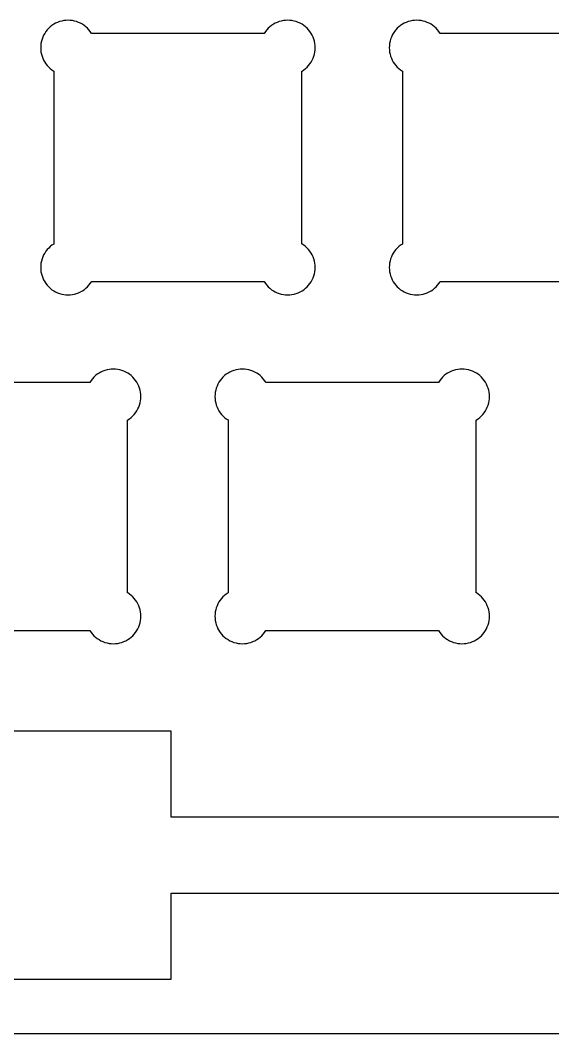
# Model space of a CAD drawing. Extents: x 0 to 305, y 0 to 115.
# Drawn here: x 129.7 to 158.8, y 0.2 to 55.6 of the extents above; entities that cross this region are included whole.
import ezdxf

# ---------------------------------------------------------------- set-up
doc = ezdxf.new("R2010")
doc.units = 0
doc.layers.get('0').update_dxf_attribs({"linetype": 'CONTINUOUS'})

msp = doc.modelspace()

# ---------------------------------------------------------------- linework, layer by layer
at = {"color": 0}
for p, q in [((131.572, 55.3667), (131.475, 55.3007)), ((131.674, 55.4232), (131.572, 55.3667)), ((131.782, 55.4743), (131.674, 55.4232)), ((131.892, 55.5142), (131.782, 55.4743)), ((132.006, 55.5459), (131.892, 55.5142)), ((132.121, 55.5681), (132.006, 55.5459)), ((132.238, 55.5833), (132.121, 55.5681)), ((132.357, 55.5872), (132.238, 55.5833)), ((132.474, 55.5833), (132.357, 55.5872)), ((132.591, 55.5681), (132.474, 55.5833)), ((132.707, 55.5459), (132.591, 55.5681)), ((132.819, 55.5142), (132.707, 55.5459)), ((132.93, 55.4743), (132.819, 55.5142)), ((133.037, 55.4232), (132.93, 55.4743)), ((133.14, 55.3667), (133.037, 55.4232)), ((133.239, 55.3007), (133.14, 55.3667)), ((143.572, 55.3667), (143.474, 55.3007)), ((143.674, 55.4232), (143.572, 55.3667)), ((143.782, 55.4743), (143.674, 55.4232)), ((143.892, 55.5142), (143.782, 55.4743)), ((144.006, 55.5459), (143.892, 55.5142)), ((144.121, 55.5681), (144.006, 55.5459)), ((144.238, 55.5833), (144.121, 55.5681)), ((144.356, 55.5872), (144.238, 55.5833)), ((144.473, 55.5833), (144.356, 55.5872)), ((144.591, 55.5681), (144.473, 55.5833)), ((144.706, 55.5459), (144.591, 55.5681)), ((144.82, 55.5142), (144.706, 55.5459)), ((144.93, 55.4743), (144.82, 55.5142)), ((145.037, 55.4232), (144.93, 55.4743)), ((145.141, 55.3667), (145.037, 55.4232)), ((145.238, 55.3007), (145.141, 55.3667)), ((150.622, 55.3667), (150.525, 55.3007)), ((150.724, 55.4232), (150.622, 55.3667)), ((150.832, 55.4743), (150.724, 55.4232)), ((150.942, 55.5142), (150.832, 55.4743)), ((151.056, 55.5459), (150.942, 55.5142)), ((151.171, 55.5681), (151.056, 55.5459)), ((151.288, 55.5833), (151.171, 55.5681)), ((151.407, 55.5872), (151.288, 55.5833)), ((151.524, 55.5833), (151.407, 55.5872)), ((151.641, 55.5681), (151.524, 55.5833)), ((151.757, 55.5459), (151.641, 55.5681)), ((151.869, 55.5142), (151.757, 55.5459)), ((151.98, 55.4743), (151.869, 55.5142)), ((152.087, 55.4232), (151.98, 55.4743)), ((152.19, 55.3667), (152.087, 55.4232)), ((152.289, 55.3007), (152.19, 55.3667)), ((131.076, 54.8707), (131.018, 54.7688)), ((131.142, 54.9684), (131.076, 54.8707)), ((131.215, 55.0623), (131.142, 54.9684)), ((131.295, 55.1476), (131.215, 55.0623)), ((131.382, 55.2277), (131.295, 55.1476)), ((131.475, 55.3007), (131.382, 55.2277)), ((133.329, 55.2277), (133.239, 55.3007)), ((133.417, 55.1476), (133.329, 55.2277)), ((133.497, 55.0623), (133.417, 55.1476)), ((133.569, 54.9684), (133.497, 55.0623)), ((133.639, 54.864), (133.569, 54.9684)), ((143.072, 54.864), (133.639, 54.864)), ((143.142, 54.9684), (143.072, 54.864)), ((143.215, 55.0623), (143.142, 54.9684)), ((143.295, 55.1476), (143.215, 55.0623)), ((143.382, 55.2277), (143.295, 55.1476)), ((143.474, 55.3007), (143.382, 55.2277)), ((145.329, 55.2277), (145.238, 55.3007)), ((145.417, 55.1476), (145.329, 55.2277)), ((145.498, 55.0623), (145.417, 55.1476)), ((145.569, 54.9684), (145.498, 55.0623)), ((145.635, 54.8707), (145.569, 54.9684)), ((145.692, 54.7688), (145.635, 54.8707)), ((150.126, 54.8707), (150.068, 54.7688)), ((150.192, 54.9684), (150.126, 54.8707)), ((150.265, 55.0623), (150.192, 54.9684)), ((150.345, 55.1476), (150.265, 55.0623)), ((150.432, 55.2277), (150.345, 55.1476)), ((150.525, 55.3007), (150.432, 55.2277)), ((152.379, 55.2277), (152.289, 55.3007)), ((152.467, 55.1476), (152.379, 55.2277)), ((152.547, 55.0623), (152.467, 55.1476)), ((152.619, 54.9684), (152.547, 55.0623)), ((152.689, 54.864), (152.619, 54.9684)), ((162.122, 54.864), (152.689, 54.864)), ((130.874, 54.3221), (130.861, 54.205)), ((130.897, 54.4382), (130.874, 54.3221)), ((130.929, 54.5511), (130.897, 54.4382)), ((130.97, 54.6612), (130.929, 54.5511)), ((131.018, 54.7688), (130.97, 54.6612)), ((145.741, 54.6612), (145.692, 54.7688)), ((145.783, 54.5511), (145.741, 54.6612)), ((145.814, 54.4382), (145.783, 54.5511)), ((145.837, 54.3221), (145.814, 54.4382)), ((145.852, 54.205), (145.837, 54.3221)), ((149.924, 54.3221), (149.911, 54.205)), ((149.947, 54.4382), (149.924, 54.3221)), ((149.979, 54.5511), (149.947, 54.4382)), ((150.02, 54.6612), (149.979, 54.5511)), ((150.068, 54.7688), (150.02, 54.6612)), ((130.861, 54.205), (130.856, 54.0879)), ((130.856, 54.0879), (130.861, 53.9694)), ((130.861, 53.9694), (130.874, 53.8522)), ((130.874, 53.8522), (130.897, 53.7365)), ((130.897, 53.7365), (130.929, 53.6236)), ((145.783, 53.6236), (145.814, 53.7365)), ((145.814, 53.7365), (145.837, 53.8522)), ((145.837, 53.8522), (145.852, 53.9694)), ((145.856, 54.0879), (145.852, 54.205)), ((145.852, 53.9694), (145.856, 54.0879)), ((149.911, 54.205), (149.906, 54.0879)), ((149.906, 54.0879), (149.911, 53.9694)), ((149.911, 53.9694), (149.924, 53.8522)), ((149.924, 53.8522), (149.947, 53.7365)), ((149.947, 53.7365), (149.979, 53.6236)), ((130.929, 53.6236), (130.97, 53.5132)), ((130.97, 53.5132), (131.018, 53.4074)), ((131.018, 53.4074), (131.076, 53.304)), ((131.076, 53.304), (131.142, 53.2059)), ((131.142, 53.2059), (131.215, 53.1125)), ((145.498, 53.1125), (145.569, 53.2059)), ((145.569, 53.2059), (145.635, 53.304)), ((145.635, 53.304), (145.692, 53.4074)), ((145.692, 53.4074), (145.741, 53.5132)), ((145.741, 53.5132), (145.783, 53.6236)), ((149.979, 53.6236), (150.02, 53.5132)), ((150.02, 53.5132), (150.068, 53.4074)), ((150.068, 53.4074), (150.126, 53.304)), ((150.126, 53.304), (150.192, 53.2059)), ((150.192, 53.2059), (150.265, 53.1125)), ((131.215, 53.1125), (131.295, 53.0271)), ((131.295, 53.0271), (131.382, 52.947)), ((131.382, 52.947), (131.475, 52.874)), ((131.475, 52.874), (131.572, 52.8091)), ((131.572, 52.8091), (131.58, 52.8038)), ((131.58, 52.8038), (131.58, 43.3709)), ((145.131, 52.8038), (145.141, 52.8091)), ((145.131, 43.3709), (145.131, 52.8038)), ((145.141, 52.8091), (145.238, 52.874)), ((145.238, 52.874), (145.329, 52.947)), ((145.329, 52.947), (145.417, 53.0271)), ((145.417, 53.0271), (145.498, 53.1125)), ((150.265, 53.1125), (150.345, 53.0271)), ((150.345, 53.0271), (150.432, 52.947)), ((150.432, 52.947), (150.525, 52.874)), ((150.525, 52.874), (150.622, 52.8091)), ((150.622, 52.8091), (150.63, 52.8038)), ((150.63, 52.8038), (150.63, 43.3709)), ((131.382, 43.2276), (131.295, 43.1479)), ((131.475, 43.3006), (131.382, 43.2276)), ((131.572, 43.367), (131.475, 43.3006)), ((131.58, 43.3709), (131.572, 43.367)), ((145.141, 43.367), (145.131, 43.3709)), ((145.238, 43.3006), (145.141, 43.367)), ((145.329, 43.2276), (145.238, 43.3006)), ((145.417, 43.1479), (145.329, 43.2276)), ((150.432, 43.2276), (150.345, 43.1479)), ((150.525, 43.3006), (150.432, 43.2276)), ((150.622, 43.367), (150.525, 43.3006)), ((150.63, 43.3709), (150.622, 43.367)), ((130.97, 42.6614), (130.929, 42.551)), ((131.018, 42.7687), (130.97, 42.6614)), ((131.076, 42.8706), (131.018, 42.7687)), ((131.142, 42.9687), (131.076, 42.8706)), ((131.215, 43.0622), (131.142, 42.9687)), ((131.295, 43.1479), (131.215, 43.0622)), ((145.498, 43.0622), (145.417, 43.1479)), ((145.569, 42.9687), (145.498, 43.0622)), ((145.635, 42.8706), (145.569, 42.9687)), ((145.692, 42.7687), (145.635, 42.8706)), ((145.741, 42.6614), (145.692, 42.7687)), ((145.783, 42.551), (145.741, 42.6614)), ((150.02, 42.6614), (149.979, 42.551)), ((150.068, 42.7687), (150.02, 42.6614)), ((150.126, 42.8706), (150.068, 42.7687)), ((150.192, 42.9687), (150.126, 42.8706)), ((150.265, 43.0622), (150.192, 42.9687)), ((150.345, 43.1479), (150.265, 43.0622)), ((130.861, 42.2053), (130.856, 42.0882)), ((130.856, 42.0882), (130.861, 41.9696)), ((130.874, 42.3224), (130.861, 42.2053)), ((130.897, 42.4381), (130.874, 42.3224)), ((130.929, 42.551), (130.897, 42.4381)), ((145.814, 42.4381), (145.783, 42.551)), ((145.837, 42.3224), (145.814, 42.4381)), ((145.852, 42.2053), (145.837, 42.3224)), ((145.856, 42.0882), (145.852, 42.2053)), ((145.852, 41.9696), (145.856, 42.0882)), ((149.911, 42.2053), (149.906, 42.0882)), ((149.906, 42.0882), (149.911, 41.9696)), ((149.924, 42.3224), (149.911, 42.2053)), ((149.947, 42.4381), (149.924, 42.3224)), ((149.979, 42.551), (149.947, 42.4381)), ((130.861, 41.9696), (130.874, 41.8525)), ((130.874, 41.8525), (130.897, 41.7368)), ((130.897, 41.7368), (130.929, 41.6235)), ((130.929, 41.6235), (130.97, 41.5135)), ((130.97, 41.5135), (131.018, 41.4073)), ((145.692, 41.4073), (145.741, 41.5135)), ((145.741, 41.5135), (145.783, 41.6235)), ((145.783, 41.6235), (145.814, 41.7368)), ((145.814, 41.7368), (145.837, 41.8525)), ((145.837, 41.8525), (145.852, 41.9696)), ((149.911, 41.9696), (149.924, 41.8525)), ((149.924, 41.8525), (149.947, 41.7368)), ((149.947, 41.7368), (149.979, 41.6235)), ((149.979, 41.6235), (150.02, 41.5135)), ((150.02, 41.5135), (150.068, 41.4073)), ((131.018, 41.4073), (131.076, 41.3039)), ((131.076, 41.3039), (131.142, 41.2062)), ((131.142, 41.2062), (131.215, 41.1124)), ((131.215, 41.1124), (131.295, 41.027)), ((131.295, 41.027), (131.382, 40.9469)), ((133.329, 40.9469), (133.417, 41.027)), ((133.417, 41.027), (133.497, 41.1124)), ((133.497, 41.1124), (133.569, 41.2062)), ((133.569, 41.2062), (133.635, 41.3039)), ((133.635, 41.3039), (133.639, 41.312)), ((133.639, 41.312), (143.072, 41.312)), ((143.072, 41.312), (143.142, 41.2062)), ((143.142, 41.2062), (143.215, 41.1124)), ((143.215, 41.1124), (143.295, 41.027)), ((143.295, 41.027), (143.382, 40.9469)), ((145.329, 40.9469), (145.417, 41.027)), ((145.417, 41.027), (145.498, 41.1124)), ((145.498, 41.1124), (145.569, 41.2062)), ((145.569, 41.2062), (145.635, 41.3039)), ((145.635, 41.3039), (145.692, 41.4073)), ((150.068, 41.4073), (150.126, 41.3039)), ((150.126, 41.3039), (150.192, 41.2062)), ((150.192, 41.2062), (150.265, 41.1124)), ((150.265, 41.1124), (150.345, 41.027)), ((150.345, 41.027), (150.432, 40.9469)), ((152.379, 40.9469), (152.467, 41.027)), ((152.467, 41.027), (152.547, 41.1124)), ((152.547, 41.1124), (152.619, 41.2062)), ((152.619, 41.2062), (152.685, 41.3039)), ((152.685, 41.3039), (152.689, 41.312)), ((152.689, 41.312), (162.122, 41.312)), ((131.382, 40.9469), (131.475, 40.8739)), ((131.475, 40.8739), (131.572, 40.8093)), ((131.572, 40.8093), (131.674, 40.7515)), ((131.674, 40.7515), (131.782, 40.7017)), ((131.782, 40.7017), (131.892, 40.6605)), ((131.892, 40.6605), (132.006, 40.6287)), ((132.006, 40.6287), (132.121, 40.6054)), ((132.121, 40.6054), (132.238, 40.5917)), ((132.238, 40.5917), (132.357, 40.5874)), ((132.357, 40.5874), (132.474, 40.5917)), ((132.474, 40.5917), (132.591, 40.6054)), ((132.591, 40.6054), (132.707, 40.6287)), ((132.707, 40.6287), (132.819, 40.6605)), ((132.819, 40.6605), (132.93, 40.7017)), ((132.93, 40.7017), (133.037, 40.7515)), ((133.037, 40.7515), (133.14, 40.8093)), ((133.14, 40.8093), (133.239, 40.8739)), ((133.239, 40.8739), (133.329, 40.9469)), ((143.382, 40.9469), (143.474, 40.8739)), ((143.474, 40.8739), (143.572, 40.8093)), ((143.572, 40.8093), (143.674, 40.7515)), ((143.674, 40.7515), (143.782, 40.7017)), ((143.782, 40.7017), (143.892, 40.6605)), ((143.892, 40.6605), (144.006, 40.6287)), ((144.006, 40.6287), (144.121, 40.6054)), ((144.121, 40.6054), (144.238, 40.5917)), ((144.238, 40.5917), (144.356, 40.5874)), ((144.356, 40.5874), (144.473, 40.5917)), ((144.473, 40.5917), (144.591, 40.6054)), ((144.591, 40.6054), (144.706, 40.6287)), ((144.706, 40.6287), (144.82, 40.6605)), ((144.82, 40.6605), (144.93, 40.7017)), ((144.93, 40.7017), (145.037, 40.7515)), ((145.037, 40.7515), (145.141, 40.8093)), ((145.141, 40.8093), (145.238, 40.8739)), ((145.238, 40.8739), (145.329, 40.9469)), ((150.432, 40.9469), (150.525, 40.8739)), ((150.525, 40.8739), (150.622, 40.8093)), ((150.622, 40.8093), (150.724, 40.7515)), ((150.724, 40.7515), (150.832, 40.7017)), ((150.832, 40.7017), (150.942, 40.6605)), ((150.942, 40.6605), (151.056, 40.6287)), ((151.056, 40.6287), (151.171, 40.6054)), ((151.171, 40.6054), (151.288, 40.5917)), ((151.288, 40.5917), (151.407, 40.5874)), ((151.407, 40.5874), (151.524, 40.5917)), ((151.524, 40.5917), (151.641, 40.6054)), ((151.641, 40.6054), (151.757, 40.6287)), ((151.757, 40.6287), (151.869, 40.6605)), ((151.869, 40.6605), (151.98, 40.7017)), ((151.98, 40.7017), (152.087, 40.7515)), ((152.087, 40.7515), (152.19, 40.8093)), ((152.19, 40.8093), (152.289, 40.8739)), ((152.289, 40.8739), (152.379, 40.9469)), ((134.713, 36.5333), (134.596, 36.5181)), ((134.831, 36.5372), (134.713, 36.5333)), ((134.948, 36.5333), (134.831, 36.5372)), ((135.066, 36.5181), (134.948, 36.5333)), ((141.763, 36.5333), (141.646, 36.5181)), ((141.882, 36.5372), (141.763, 36.5333)), ((141.999, 36.5333), (141.882, 36.5372)), ((142.116, 36.5181), (141.999, 36.5333)), ((153.763, 36.5333), (153.646, 36.5181)), ((153.881, 36.5372), (153.763, 36.5333)), ((153.998, 36.5333), (153.881, 36.5372)), ((154.116, 36.5181), (153.998, 36.5333)), ((133.69, 36.0123), (133.617, 35.9184)), ((133.77, 36.0976), (133.69, 36.0123)), ((133.857, 36.1777), (133.77, 36.0976)), ((133.949, 36.2507), (133.857, 36.1777)), ((134.047, 36.3167), (133.949, 36.2507)), ((134.149, 36.3732), (134.047, 36.3167)), ((134.257, 36.4229), (134.149, 36.3732)), ((134.367, 36.4642), (134.257, 36.4229)), ((134.481, 36.4959), (134.367, 36.4642)), ((134.596, 36.5181), (134.481, 36.4959)), ((135.181, 36.4959), (135.066, 36.5181)), ((135.295, 36.4642), (135.181, 36.4959)), ((135.405, 36.4229), (135.295, 36.4642)), ((135.512, 36.3732), (135.405, 36.4229)), ((135.616, 36.3167), (135.512, 36.3732)), ((135.713, 36.2507), (135.616, 36.3167)), ((135.804, 36.1777), (135.713, 36.2507)), ((135.892, 36.0976), (135.804, 36.1777)), ((135.973, 36.0123), (135.892, 36.0976)), ((136.044, 35.9184), (135.973, 36.0123)), ((140.74, 36.0123), (140.667, 35.9184)), ((140.82, 36.0976), (140.74, 36.0123)), ((140.907, 36.1777), (140.82, 36.0976)), ((141, 36.2507), (140.907, 36.1777)), ((141.097, 36.3167), (141, 36.2507)), ((141.199, 36.3732), (141.097, 36.3167)), ((141.307, 36.4229), (141.199, 36.3732)), ((141.417, 36.4642), (141.307, 36.4229)), ((141.531, 36.4959), (141.417, 36.4642)), ((141.646, 36.5181), (141.531, 36.4959)), ((142.232, 36.4959), (142.116, 36.5181)), ((142.344, 36.4642), (142.232, 36.4959)), ((142.455, 36.4229), (142.344, 36.4642)), ((142.562, 36.3732), (142.455, 36.4229)), ((142.665, 36.3167), (142.562, 36.3732)), ((142.764, 36.2507), (142.665, 36.3167)), ((142.854, 36.1777), (142.764, 36.2507)), ((142.942, 36.0976), (142.854, 36.1777)), ((143.022, 36.0123), (142.942, 36.0976)), ((143.094, 35.9184), (143.022, 36.0123)), ((152.74, 36.0123), (152.667, 35.9184)), ((152.82, 36.0976), (152.74, 36.0123)), ((152.907, 36.1777), (152.82, 36.0976)), ((152.999, 36.2507), (152.907, 36.1777)), ((153.097, 36.3167), (152.999, 36.2507)), ((153.199, 36.3732), (153.097, 36.3167)), ((153.307, 36.4229), (153.199, 36.3732)), ((153.417, 36.4642), (153.307, 36.4229)), ((153.531, 36.4959), (153.417, 36.4642)), ((153.646, 36.5181), (153.531, 36.4959)), ((154.231, 36.4959), (154.116, 36.5181)), ((154.345, 36.4642), (154.231, 36.4959)), ((154.455, 36.4229), (154.345, 36.4642)), ((154.562, 36.3732), (154.455, 36.4229)), ((154.666, 36.3167), (154.562, 36.3732)), ((154.763, 36.2507), (154.666, 36.3167)), ((154.854, 36.1777), (154.763, 36.2507)), ((154.942, 36.0976), (154.854, 36.1777)), ((155.023, 36.0123), (154.942, 36.0976)), ((155.094, 35.9184), (155.023, 36.0123)), ((133.547, 35.8126), (124.114, 35.8126)), ((133.617, 35.9184), (133.547, 35.8126)), ((136.11, 35.8207), (136.044, 35.9184)), ((136.167, 35.7188), (136.11, 35.8207)), ((136.216, 35.6112), (136.167, 35.7188)), ((136.258, 35.5011), (136.216, 35.6112)), ((136.289, 35.3882), (136.258, 35.5011)), ((140.454, 35.5011), (140.422, 35.3882)), ((140.495, 35.6112), (140.454, 35.5011)), ((140.543, 35.7188), (140.495, 35.6112)), ((140.601, 35.8207), (140.543, 35.7188)), ((140.667, 35.9184), (140.601, 35.8207)), ((143.16, 35.8207), (143.094, 35.9184)), ((143.164, 35.8126), (143.16, 35.8207)), ((152.597, 35.8126), (143.164, 35.8126)), ((152.667, 35.9184), (152.597, 35.8126)), ((155.16, 35.8207), (155.094, 35.9184)), ((155.217, 35.7188), (155.16, 35.8207)), ((155.266, 35.6112), (155.217, 35.7188)), ((155.308, 35.5011), (155.266, 35.6112)), ((155.339, 35.3882), (155.308, 35.5011)), ((136.312, 35.2723), (136.289, 35.3882)), ((136.327, 35.1551), (136.312, 35.2723)), ((136.312, 34.8023), (136.327, 34.9195)), ((136.331, 35.038), (136.327, 35.1551)), ((136.327, 34.9195), (136.331, 35.038)), ((140.386, 35.1551), (140.381, 35.038)), ((140.381, 35.038), (140.386, 34.9195)), ((140.399, 35.2723), (140.386, 35.1551)), ((140.386, 34.9195), (140.399, 34.8023)), ((140.422, 35.3882), (140.399, 35.2723)), ((155.362, 35.2723), (155.339, 35.3882)), ((155.377, 35.1551), (155.362, 35.2723)), ((155.362, 34.8023), (155.377, 34.9195)), ((155.381, 35.038), (155.377, 35.1551)), ((155.377, 34.9195), (155.381, 35.038)), ((136.11, 34.2539), (136.167, 34.3572)), ((136.167, 34.3572), (136.216, 34.4634)), ((136.216, 34.4634), (136.258, 34.5736)), ((136.258, 34.5736), (136.289, 34.6866)), ((136.289, 34.6866), (136.312, 34.8023)), ((140.399, 34.8023), (140.422, 34.6866)), ((140.422, 34.6866), (140.454, 34.5736)), ((140.454, 34.5736), (140.495, 34.4634)), ((140.495, 34.4634), (140.543, 34.3572)), ((140.543, 34.3572), (140.601, 34.2539)), ((155.16, 34.2539), (155.217, 34.3572)), ((155.217, 34.3572), (155.266, 34.4634)), ((155.266, 34.4634), (155.308, 34.5736)), ((155.308, 34.5736), (155.339, 34.6866)), ((155.339, 34.6866), (155.362, 34.8023)), ((135.616, 33.7592), (135.713, 33.8239)), ((135.713, 33.8239), (135.804, 33.897)), ((135.804, 33.897), (135.892, 33.9769)), ((135.892, 33.9769), (135.973, 34.0624)), ((135.973, 34.0624), (136.044, 34.156)), ((136.044, 34.156), (136.11, 34.2539)), ((140.601, 34.2539), (140.667, 34.156)), ((140.667, 34.156), (140.74, 34.0624)), ((140.74, 34.0624), (140.82, 33.9769)), ((140.82, 33.9769), (140.907, 33.897)), ((140.907, 33.897), (141, 33.8239)), ((141, 33.8239), (141.097, 33.7592)), ((154.666, 33.7592), (154.763, 33.8239)), ((154.763, 33.8239), (154.854, 33.897)), ((154.854, 33.897), (154.942, 33.9769)), ((154.942, 33.9769), (155.023, 34.0624)), ((155.023, 34.0624), (155.094, 34.156)), ((155.094, 34.156), (155.16, 34.2539)), ((135.606, 33.7537), (135.616, 33.7592)), ((135.606, 24.321), (135.606, 33.7537)), ((141.097, 33.7592), (141.105, 33.7537)), ((141.105, 33.7537), (141.105, 24.321)), ((154.656, 33.7537), (154.666, 33.7592)), ((154.656, 24.321), (154.656, 33.7537)), ((135.616, 24.3169), (135.606, 24.321)), ((135.713, 24.2507), (135.616, 24.3169)), ((135.804, 24.1777), (135.713, 24.2507)), ((135.892, 24.0978), (135.804, 24.1777)), ((135.973, 24.0123), (135.892, 24.0978)), ((136.044, 23.9186), (135.973, 24.0123)), ((136.11, 23.8208), (136.044, 23.9186)), ((136.167, 23.7188), (136.11, 23.8208)), ((140.601, 23.8208), (140.543, 23.7188)), ((140.667, 23.9186), (140.601, 23.8208)), ((140.74, 24.0123), (140.667, 23.9186)), ((140.82, 24.0978), (140.74, 24.0123)), ((140.907, 24.1777), (140.82, 24.0978)), ((141, 24.2507), (140.907, 24.1777)), ((141.097, 24.3169), (141, 24.2507)), ((141.105, 24.321), (141.097, 24.3169)), ((154.666, 24.3169), (154.656, 24.321)), ((154.763, 24.2507), (154.666, 24.3169)), ((154.854, 24.1777), (154.763, 24.2507)), ((154.942, 24.0978), (154.854, 24.1777)), ((155.023, 24.0123), (154.942, 24.0978)), ((155.094, 23.9186), (155.023, 24.0123)), ((155.16, 23.8208), (155.094, 23.9186)), ((155.217, 23.7188), (155.16, 23.8208)), ((136.216, 23.6113), (136.167, 23.7188)), ((136.258, 23.5011), (136.216, 23.6113)), ((136.289, 23.3881), (136.258, 23.5011)), ((136.312, 23.2723), (136.289, 23.3881)), ((136.327, 23.1552), (136.312, 23.2723)), ((140.399, 23.2723), (140.386, 23.1552)), ((140.422, 23.3881), (140.399, 23.2723)), ((140.454, 23.5011), (140.422, 23.3881)), ((140.495, 23.6113), (140.454, 23.5011)), ((140.543, 23.7188), (140.495, 23.6113)), ((155.266, 23.6113), (155.217, 23.7188)), ((155.308, 23.5011), (155.266, 23.6113)), ((155.339, 23.3881), (155.308, 23.5011)), ((155.362, 23.2723), (155.339, 23.3881)), ((155.377, 23.1552), (155.362, 23.2723)), ((136.289, 22.6866), (136.312, 22.8024)), ((136.312, 22.8024), (136.327, 22.9196)), ((136.331, 23.038), (136.327, 23.1552)), ((136.327, 22.9196), (136.331, 23.038)), ((140.386, 23.1552), (140.381, 23.038)), ((140.381, 23.038), (140.386, 22.9196)), ((140.386, 22.9196), (140.399, 22.8024)), ((140.399, 22.8024), (140.422, 22.6866)), ((155.339, 22.6866), (155.362, 22.8024)), ((155.362, 22.8024), (155.377, 22.9196)), ((155.381, 23.038), (155.377, 23.1552)), ((155.377, 22.9196), (155.381, 23.038)), ((124.114, 22.2622), (133.547, 22.2622)), ((133.547, 22.2622), (133.617, 22.1561)), ((133.617, 22.1561), (133.69, 22.0624)), ((135.973, 22.0624), (136.044, 22.1561)), ((136.044, 22.1561), (136.11, 22.2539)), ((136.11, 22.2539), (136.167, 22.3573)), ((136.167, 22.3573), (136.216, 22.4634)), ((136.216, 22.4634), (136.258, 22.5737)), ((136.258, 22.5737), (136.289, 22.6866)), ((140.422, 22.6866), (140.454, 22.5737)), ((140.454, 22.5737), (140.495, 22.4634)), ((140.495, 22.4634), (140.543, 22.3573)), ((140.543, 22.3573), (140.601, 22.2539)), ((140.601, 22.2539), (140.667, 22.1561)), ((140.667, 22.1561), (140.74, 22.0624)), ((143.022, 22.0624), (143.094, 22.1561)), ((143.094, 22.1561), (143.16, 22.2539)), ((143.16, 22.2539), (143.164, 22.2622)), ((143.164, 22.2622), (152.597, 22.2622)), ((152.597, 22.2622), (152.667, 22.1561)), ((152.667, 22.1561), (152.74, 22.0624)), ((155.023, 22.0624), (155.094, 22.1561)), ((155.094, 22.1561), (155.16, 22.2539)), ((155.16, 22.2539), (155.217, 22.3573)), ((155.217, 22.3573), (155.266, 22.4634)), ((155.266, 22.4634), (155.308, 22.5737)), ((155.308, 22.5737), (155.339, 22.6866)), ((133.69, 22.0624), (133.77, 21.977)), ((133.77, 21.977), (133.857, 21.897)), ((133.857, 21.897), (133.949, 21.824)), ((133.949, 21.824), (134.047, 21.7592)), ((134.047, 21.7592), (134.149, 21.7013)), ((134.149, 21.7013), (134.257, 21.6517)), ((134.257, 21.6517), (134.367, 21.6104)), ((134.367, 21.6104), (134.481, 21.5787)), ((135.181, 21.5787), (135.295, 21.6104)), ((135.295, 21.6104), (135.405, 21.6517)), ((135.405, 21.6517), (135.512, 21.7013)), ((135.512, 21.7013), (135.616, 21.7592)), ((135.616, 21.7592), (135.713, 21.824)), ((135.713, 21.824), (135.804, 21.897)), ((135.804, 21.897), (135.892, 21.977)), ((135.892, 21.977), (135.973, 22.0624)), ((140.74, 22.0624), (140.82, 21.977)), ((140.82, 21.977), (140.907, 21.897)), ((140.907, 21.897), (141, 21.824)), ((141, 21.824), (141.097, 21.7592)), ((141.097, 21.7592), (141.199, 21.7013)), ((141.199, 21.7013), (141.307, 21.6517)), ((141.307, 21.6517), (141.417, 21.6104)), ((141.417, 21.6104), (141.531, 21.5787)), ((142.232, 21.5787), (142.344, 21.6104)), ((142.344, 21.6104), (142.455, 21.6517)), ((142.455, 21.6517), (142.562, 21.7013)), ((142.562, 21.7013), (142.665, 21.7592)), ((142.665, 21.7592), (142.764, 21.824)), ((142.764, 21.824), (142.854, 21.897)), ((142.854, 21.897), (142.942, 21.977)), ((142.942, 21.977), (143.022, 22.0624)), ((152.74, 22.0624), (152.82, 21.977)), ((152.82, 21.977), (152.907, 21.897)), ((152.907, 21.897), (152.999, 21.824)), ((152.999, 21.824), (153.097, 21.7592)), ((153.097, 21.7592), (153.199, 21.7013)), ((153.199, 21.7013), (153.307, 21.6517)), ((153.307, 21.6517), (153.417, 21.6104)), ((153.417, 21.6104), (153.531, 21.5787)), ((154.231, 21.5787), (154.345, 21.6104)), ((154.345, 21.6104), (154.455, 21.6517)), ((154.455, 21.6517), (154.562, 21.7013)), ((154.562, 21.7013), (154.666, 21.7592)), ((154.666, 21.7592), (154.763, 21.824)), ((154.763, 21.824), (154.854, 21.897)), ((154.854, 21.897), (154.942, 21.977)), ((154.942, 21.977), (155.023, 22.0624)), ((134.481, 21.5787), (134.596, 21.5553)), ((134.596, 21.5553), (134.713, 21.5415)), ((134.713, 21.5415), (134.831, 21.5374)), ((134.831, 21.5374), (134.948, 21.5415)), ((134.948, 21.5415), (135.066, 21.5553)), ((135.066, 21.5553), (135.181, 21.5787)), ((141.531, 21.5787), (141.646, 21.5553)), ((141.646, 21.5553), (141.763, 21.5415)), ((141.763, 21.5415), (141.882, 21.5374)), ((141.882, 21.5374), (141.999, 21.5415)), ((141.999, 21.5415), (142.116, 21.5553)), ((142.116, 21.5553), (142.232, 21.5787)), ((153.531, 21.5787), (153.646, 21.5553)), ((153.646, 21.5553), (153.763, 21.5415)), ((153.763, 21.5415), (153.881, 21.5374)), ((153.881, 21.5374), (153.998, 21.5415)), ((153.998, 21.5415), (154.116, 21.5553)), ((154.116, 21.5553), (154.231, 21.5787)), ((137.987, 16.7624), (124.437, 16.7624)), ((137.987, 12.062), (137.987, 16.7624)), ((178.062, 12.062), (137.987, 12.062)), ((137.987, 3.21221), (137.987, 7.91132)), ((137.987, 7.91132), (178.062, 7.91132)), ((124.437, 3.21221), (137.987, 3.21221)), ((305.268, 0.23702), (0.01929, 0.23702))]:
    msp.add_line(p, q, dxfattribs=at)

doc.saveas('drawing.dxf')
